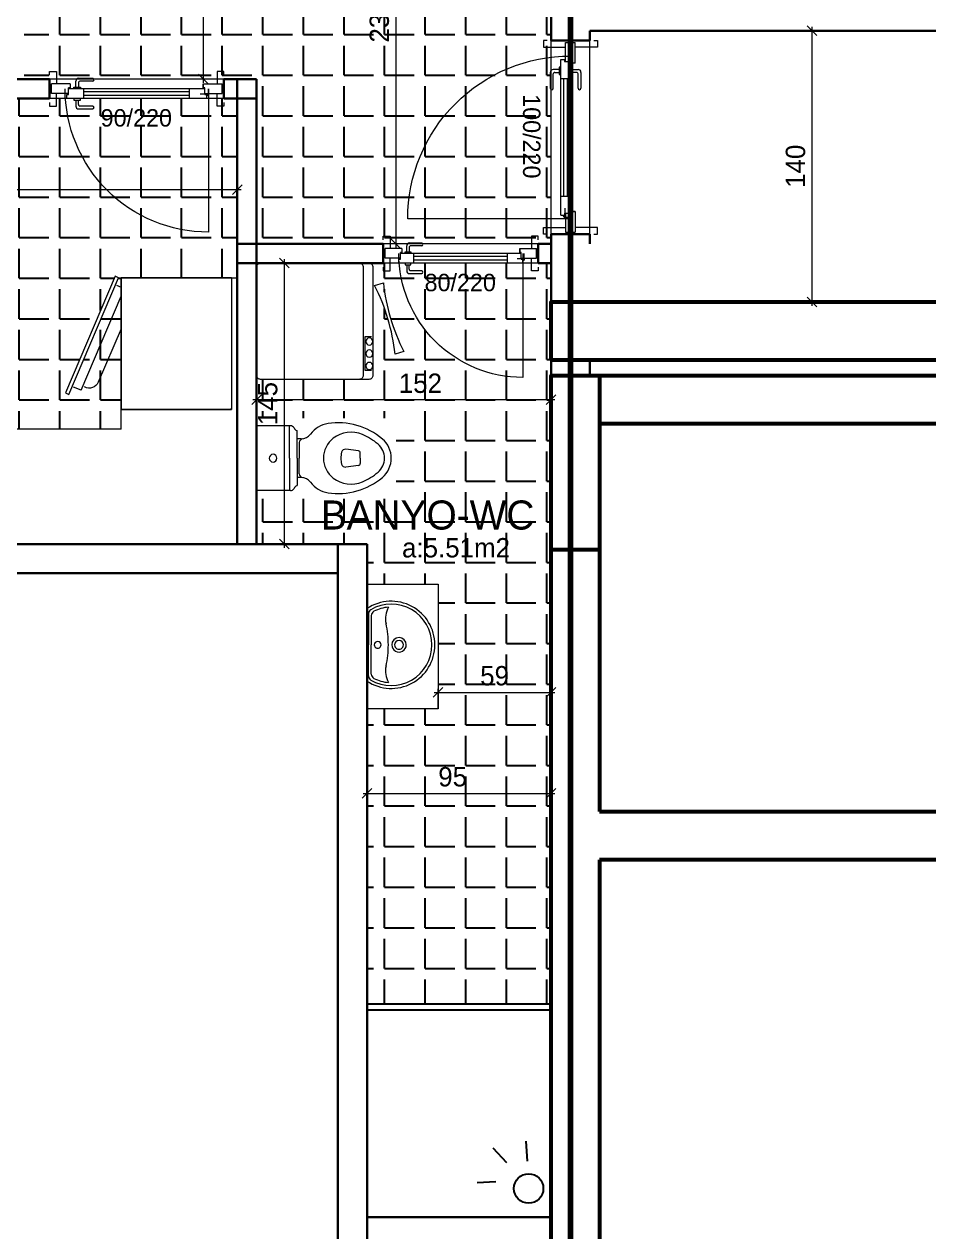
# Model space of a CAD drawing. Header units: centimetres. Extents: x 562865 to 1310255, y -148070 to 32737.
# Drawn here: x 617421 to 617888, y 18493 to 19116 of the extents above; entities that cross this region are included whole.
import ezdxf
from ezdxf.enums import TextEntityAlignment as Align

# ---------------------------------------------------------------- set-up
doc = ezdxf.new("R2010")
doc.units = ezdxf.units.CM
doc.header["$LTSCALE"] = 2.5
doc.layers.get('0').update_dxf_attribs({"color": 86})
for name, color, linetype in [('alan', 7, 'Continuous'), ('kapi-yazi', 7, 'Continuous'), ('mahal', 7, 'Continuous'), ('tarama', 173, 'Continuous')]:
    doc.layers.add(name, color=color, linetype=linetype)
for name, color, linetype, lineweight in [('DUVAR', 4, 'Continuous', 30), ('duvar-kesim', 7, 'Continuous', 0), ('GÖRÜNÜŞLER', 96, 'Continuous', 25), ('iç ölçü', 106, 'Continuous', 18), ('kapi', 9, 'Continuous', 0), ('kolon', 1, 'Continuous', 53)]:
    doc.layers.add(name, color=color, linetype=linetype, lineweight=lineweight)
doc.styles.add('PINAR', font='comic.ttf')
doc.dimstyles.new('TEMİZ ÖLÇÜ', dxfattribs={"dimtxt": 10, "dimasz": 5, "dimexe": 1.8, "dimexo": 0.625, "dimgap": 3, "dimtad": 1, "dimdec": 0, "dimrnd": 0.5, "dimzin": 1, "dimdsep": 46, "dimtxsty": 'PINAR', "dimblk": 'OBLIQUE', "dimcen": 0.9, "dimdle": 2, "dimclrd": 256, "dimclre": 256, "dimclrt": 7, "dimadec": 0, "dimazin": 0, "dimtfac": 1, "dimtdec": 0, "dimtofl": 0, "dimtmove": 2, "dimatfit": 2, "dimfxl": 10, "dimfxlon": 1, "dimlwd": -1, "dimlwe": -1, "dimarcsym": 0})
pattern_1 = [(0, (0, 0), (0, 20.955), [15.24, -5.715]), (90, (0, 0), (-20.955, 1e-15), [15.24, -5.715])]

# ---------------------------------------------------------------- blocks, each defined once
blk = doc.blocks.new('_Oblique')
at = {"color": 0, "linetype": 'ByBlock', "lineweight": -2}
blk.add_line((-0.5, -0.5), (0.5, 0.5), dxfattribs=at)
blk = doc.blocks.new('*D1270')
at = {"layer": 'Defpoints', "color": 0}
for p in [(617819.52, 19113.01), (617819.52, 18973.01), (617827.28, 18973.01)]:
    blk.add_point(p, dxfattribs=at)
at = {"layer": 'iç ölçü'}
for p, q in [((617820.15, 19113.01), (617829.08, 19113.01)), ((617827.28, 19115.01), (617827.28, 18971.01)), ((617820.15, 18973.01), (617829.08, 18973.01))]:
    blk.add_line(p, q, dxfattribs=at)
at = {"layer": 'iç ölçü', "linetype": 'ByBlock', "xscale": 5, "yscale": 5, "zscale": 5}
for p, rotation in [((617827.28, 19113.01), 90), ((617827.28, 18973.01), 270)]:
    blk.add_blockref('_Oblique', p, dxfattribs=dict(at, rotation=rotation))
at = {"layer": 'iç ölçü', "color": 7, "insert": (617818.87, 19043.01), "char_height": 10, "attachment_point": 5, "rotation": 90, "style": 'PINAR'}
blk.add_mtext('140', dxfattribs=at)
blk = doc.blocks.new('fm-door1')
at = {"linetype": 'Continuous'}
for p, q in [((0, 25), (0, -25)), ((100, 25), (0, 25)), ((79.7, 31.8), (79.7, -0.3)), ((84, 27.6), (127.8, 27.6)), ((90, 50), (910, 50)), ((90, 50), (90, 30)), ((100, 30), (90, 30)), ((100, 30), (100, -5)), ((100, 30), (100, -5)), ((100, 0), (900, 0)), ((190, 50), (190, 0)), ((810, 50), (810, 0)), ((910, 30), (900, 30)), ((900, 30), (900, -5)), ((900, 25), (1000, 25)), ((910, 50), (910, 30)), ((1000, 25), (1000, -25)), ((110, -25), (0, -25)), ((100, -5), (110, -5)), ((110, -5), (100, -5)), ((110, -5), (110, -25)), ((110, -25), (110, -5)), ((890, -25), (890, -5)), ((890, -5), (900, -5)), ((890, -25), (1000, -25))]:
    blk.add_line(p, q, dxfattribs=at)
at = {"color": 8, "linetype": 'Continuous'}
for p, q in [((190, 35), (810, 35)), ((190, 15), (810, 15))]:
    blk.add_line(p, q, dxfattribs=at)
at = {"linetype": 'Continuous'}
for points in [[(857.6, 58.1), (857.6, 88.9, 0.414214), (842.4, 104.1), (758.6, 104.1, 1), (758.6, 88.9), (834.8, 88.9, -0.414214), (842.4, 81.3), (842.4, 58.1)], [(857.6, -8.1), (857.6, -38.9, -0.414214), (842.4, -54.1), (758.6, -54.1, -1), (758.6, -38.9), (834.8, -38.9, 0.414214), (842.4, -31.3), (842.4, -8.1)]]:
    blk.add_lwpolyline(points, format="xyb", dxfattribs=at)
for points in [[(869, 50), (869, 58.1), (831, 58.1), (831, 50)], [(869, 0), (869, -8.1), (831, -8.1), (831, 0)]]:
    blk.add_lwpolyline(points, dxfattribs=at)
blk.add_circle((84, 31.8), 4.26, dxfattribs=at)
blk = doc.blocks.new('*D1317')
at = {"layer": 'Defpoints', "color": 0}
for p in [(617077.34, 19034.49), (617530.67, 19034.49), (617530.67, 19031)]:
    blk.add_point(p, dxfattribs=at)
at = {"layer": 'iç ölçü'}
for p, q in [((617077.34, 19033.87), (617077.34, 19029.2)), ((617530.67, 19033.87), (617530.67, 19029.2)), ((617075.34, 19031), (617532.67, 19031))]:
    blk.add_line(p, q, dxfattribs=at)
at = {"layer": 'iç ölçü', "linetype": 'ByBlock', "xscale": 5, "yscale": 5, "zscale": 5, "rotation": 180}
blk.add_blockref('_Oblique', (617077.34, 19031), dxfattribs=at)
at = {"layer": 'iç ölçü', "linetype": 'ByBlock', "xscale": 5, "yscale": 5, "zscale": 5}
blk.add_blockref('_Oblique', (617530.67, 19031), dxfattribs=at)
at = {"layer": 'iç ölçü', "color": 7, "insert": (617304, 19039.49), "char_height": 10, "attachment_point": 5, "style": 'PINAR'}
blk.add_mtext('454', dxfattribs=at)
blk = doc.blocks.new('*D1319')
at = {"layer": 'Defpoints', "color": 0}
for p in [(617550.32, 19338.01), (617513.15, 19088.01), (617524.45, 19088.01)]:
    blk.add_point(p, dxfattribs=at)
at = {"layer": 'iç ölçü'}
for p, q in [((617523.15, 19338.01), (617511.35, 19338.01)), ((617513.15, 19340.01), (617513.15, 19086.01)), ((617523.15, 19088.01), (617511.35, 19088.01))]:
    blk.add_line(p, q, dxfattribs=at)
at = {"layer": 'iç ölçü', "linetype": 'ByBlock', "xscale": 5, "yscale": 5, "zscale": 5}
for p, rotation in [((617513.15, 19338.01), 90), ((617513.15, 19088.01), 270)]:
    blk.add_blockref('_Oblique', p, dxfattribs=dict(at, rotation=rotation))
at = {"layer": 'iç ölçü', "color": 7, "insert": (617504.68, 19213.01), "char_height": 10, "attachment_point": 5, "rotation": 90, "style": 'PINAR'}
blk.add_mtext('250', dxfattribs=at)
blk = doc.blocks.new('*D1320')
at = {"layer": 'Defpoints', "color": 0}
for p in [(617558.76, 18993.01), (617554.91, 18848.01), (617558.76, 18848.01)]:
    blk.add_point(p, dxfattribs=at)
at = {"layer": 'iç ölçü'}
for p, q in [((617554.91, 18995.01), (617554.91, 18846.01)), ((617558.14, 18993.01), (617553.11, 18993.01)), ((617558.14, 18848.01), (617553.11, 18848.01))]:
    blk.add_line(p, q, dxfattribs=at)
at = {"layer": 'iç ölçü', "linetype": 'ByBlock', "xscale": 5, "yscale": 5, "zscale": 5}
for p, rotation in [((617554.91, 18993.01), 90), ((617554.91, 18848.01), 270)]:
    blk.add_blockref('_Oblique', p, dxfattribs=dict(at, rotation=rotation))
at = {"layer": 'iç ölçü', "color": 7, "insert": (617546.42, 18920.51), "char_height": 10, "attachment_point": 5, "rotation": 90, "style": 'PINAR'}
blk.add_mtext('145', dxfattribs=at)
blk = doc.blocks.new('*D1321')
at = {"layer": 'Defpoints', "color": 0}
for p in [(617636.67, 19233.01), (617612.46, 19003.01), (617645.2, 19003.01)]:
    blk.add_point(p, dxfattribs=at)
at = {"layer": 'iç ölçü'}
for p, q in [((617622.46, 19233.01), (617610.66, 19233.01)), ((617612.46, 19235.01), (617612.46, 19001.01)), ((617622.46, 19003.01), (617610.66, 19003.01))]:
    blk.add_line(p, q, dxfattribs=at)
at = {"layer": 'iç ölçü', "linetype": 'ByBlock', "xscale": 5, "yscale": 5, "zscale": 5}
for p, rotation in [((617612.46, 19233.01), 90), ((617612.46, 19003.01), 270)]:
    blk.add_blockref('_Oblique', p, dxfattribs=dict(at, rotation=rotation))
at = {"layer": 'iç ölçü', "color": 7, "insert": (617604.04, 19118.01), "char_height": 10, "attachment_point": 5, "rotation": 90, "style": 'PINAR'}
blk.add_mtext('230', dxfattribs=at)
blk = doc.blocks.new('*D1326')
at = {"layer": 'Defpoints', "color": 0}
for p in [(617597.67, 18745.74), (617692.67, 18745.74), (617692.67, 18719.3)]:
    blk.add_point(p, dxfattribs=at)
at = {"layer": 'iç ölçü'}
for p, q in [((617597.67, 18729.3), (617597.67, 18717.5)), ((617692.67, 18729.3), (617692.67, 18717.5)), ((617595.67, 18719.3), (617694.67, 18719.3))]:
    blk.add_line(p, q, dxfattribs=at)
at = {"layer": 'iç ölçü', "linetype": 'ByBlock', "xscale": 5, "yscale": 5, "zscale": 5, "rotation": 180}
blk.add_blockref('_Oblique', (617597.67, 18719.3), dxfattribs=at)
at = {"layer": 'iç ölçü', "linetype": 'ByBlock', "xscale": 5, "yscale": 5, "zscale": 5}
blk.add_blockref('_Oblique', (617692.67, 18719.3), dxfattribs=at)
at = {"layer": 'iç ölçü', "color": 7, "insert": (617641.86, 18727.85), "char_height": 10, "attachment_point": 5, "style": 'PINAR'}
blk.add_mtext('95', dxfattribs=at)
blk = doc.blocks.new('*D1327')
at = {"layer": 'Defpoints', "color": 0}
for p in [(617540.67, 18922.47), (617540.67, 18900.22), (617692.67, 18890.01)]:
    blk.add_point(p, dxfattribs=at)
at = {"layer": 'iç ölçü'}
for p, q in [((617694.67, 18922.47), (617538.67, 18922.47)), ((617540.67, 18912.47), (617540.67, 18924.27)), ((617692.67, 18912.47), (617692.67, 18924.27))]:
    blk.add_line(p, q, dxfattribs=at)
at = {"layer": 'iç ölçü', "linetype": 'ByBlock', "xscale": 5, "yscale": 5, "zscale": 5, "rotation": 180}
blk.add_blockref('_Oblique', (617540.67, 18922.47), dxfattribs=at)
at = {"layer": 'iç ölçü', "linetype": 'ByBlock', "xscale": 5, "yscale": 5, "zscale": 5}
blk.add_blockref('_Oblique', (617692.67, 18922.47), dxfattribs=at)
at = {"layer": 'iç ölçü', "color": 7, "insert": (617625.2, 18930.96), "char_height": 10, "attachment_point": 5, "style": 'PINAR'}
blk.add_mtext('152', dxfattribs=at)
blk = doc.blocks.new('Lav-1')
for p, q in [((-18.7083, 0), (18.7083, 0)), ((-15.105, -2.2), (0, -2.2)), ((15.105, -2.2), (0, -2.2))]:
    blk.add_line(p, q)
at = {"color": 8}
for p in [(-15.9925, -0.7), (15.9925, -0.7)]:
    blk.add_line(p, (0, -0.7), dxfattribs=at)
for centre, radius, start, end in [((0, -12.5), 22.5, 146.251011, 270), ((0, -12.5), 22.5, 270, 33.748989), ((0, -12.5), 19.5, 152.688782, 175.764074), ((-15.105, -4.7), 2.5, 90, 152.688782), ((15.105, -4.7), 2.5, 27.311218, 90), ((0, -12.5), 19.5, 4.235926, 27.311218), ((-13.5377, -21.504), 12, 77.387843, 119.499625), ((0, 39), 50, 257.387843, 270), ((0, 39), 50, 270, 282.612157), ((13.5377, -21.504), 12, 60.500375, 102.612157)]:
    blk.add_arc(centre, radius, start, end)
for centre, radius, start, end in [((0, -12.5), 21, 149.821029, 270), ((-15.9925, -3.2), 2.5, 90, 149.821029), ((0, -5.5), 1.75, 90, 270), ((0, -12.5), 21, 270, 30.178971), ((0, -5.5), 1.75, 270, 90), ((15.9925, -3.2), 2.5, 30.178971, 90), ((0, -16.5), 3.75, 90, 270), ((0, -16.5), 2.3, 90, 270), ((0, -16.5), 3.75, 270, 90), ((0, -16.5), 2.3, 270, 90)]:
    blk.add_arc(centre, radius, start, end, dxfattribs=at)
blk = doc.blocks.new('Klozet-1')
for p, q in [((16.75, 0), (-16.75, 0)), ((16.75, -17.5), (16.75, 0)), ((-16.75, -17.5), (-16.75, 0)), ((0, -17), (-16.75, -17)), ((0, -17), (16.75, -17)), ((0, -21), (-13.8398, -21)), ((-10, -23), (-10, -21)), ((-8.0157, -22.0272), (0, -22.0272)), ((0, -21), (13.8397, -21)), ((8.0156, -22.0272), (0, -22.0272)), ((10, -23), (10, -21)), ((-3.7475, -52.5499), (-4.5772, -46.068)), ((3.7475, -52.5499), (4.5771, -46.068)), ((0, -53.5), (-2.7488, -53.5)), ((0, -53.5), (2.7487, -53.5))]:
    blk.add_line(p, q)
for centre, radius, start, end in [((0, -8.5), 2, 90, 270), ((0, -8.5), 2, 270, 90), ((-14.75, -17.5), 2, 180, 245.214224), ((14.75, -17.5), 2, 294.785776, 0), ((-16.6366, -21.5854), 2.5, 21.212156, 65.214224), ((-13.8398, -20.5), 0.5, 201.212156, 270), ((-16, -23), 6, 306.869898, 0), ((-8.0157, -24.0272), 2, 90, 176.416678), ((8.0156, -24.0272), 2, 3.583322, 90), ((16, -23), 6, 180, 233.130102), ((13.8397, -20.5), 0.5, 270, 338.787844), ((16.6365, -21.5854), 2.5, 114.785776, 158.787844), ((-4, -39), 14, 126.869898, 171.135952), ((4, -39), 14, 8.864048, 53.130102), ((16.7492, -42.2359), 35, 171.135952, 220.418686), ((0, -47.5), 13, 90, 142.16423), ((0, -47.5), 13, 37.83577, 90), ((-16.7492, -42.2359), 35, 319.581314, 8.864048), ((1.5795, -48.7268), 15, 142.16423, 203.165473), ((0.8071, -60.4236), 17, 92.721352, 103.10266), ((-0.8072, -60.4236), 17, 76.89734, 87.278648), ((-1.5796, -48.7268), 15, 336.834527, 37.83577), ((-2.5933, -45.8141), 2, 103.10266, 187.293703), ((2.5933, -45.8141), 2, 352.706297, 76.89734), ((16.7492, -42.2359), 31.5, 203.165473, 220.418686), ((-2.7488, -52.5), 1, 182.862405, 270), ((2.7487, -52.5), 1, 270, 357.137595), ((-16.7492, -42.2359), 31.5, 319.581314, 336.834527), ((0, -56.5), 13, 220.418686, 270), ((0, -56.5), 9.5, 220.418686, 270), ((0, -56.5), 9.5, 270, 319.581314), ((0, -56.5), 13, 270, 319.581314)]:
    blk.add_arc(centre, radius, start, end)
blk = doc.blocks.new('C.Mak')
at = {"color": 8}
for p, q in [((25.69, -56.11), (8.15, -56.11)), ((8.15, -56.11), (8.15, -59.29)), ((25.69, -59.29), (25.69, -56.11))]:
    blk.add_line(p, q, dxfattribs=at)
blk.add_lwpolyline([(-27.67, 0, 0.414214), (-29.72, -2.05), (-29.72, -57.95, 0.414214), (-27.67, -60), (28.23, -60, 0.414214), (30.28, -57.95), (30.28, -2.05, 0.414214), (28.23, 0)], format="xyb", close=True)
blk.add_lwpolyline([(-29.72, -52.95, 0.414214), (-27.67, -55), (28.23, -55, 0.414214), (30.28, -52.95)], format="xyb")
blk.add_lwpolyline([(15.87, -75.96), (17.21, -71.43, -0.091234), (-18.18, -60.91), (-19.53, -65.44, -0.091234)], format="xyb", close=True, dxfattribs=at)
for centre in [(10.72, -58.18), (16.92, -58.18), (23.32, -58.18)]:
    blk.add_circle(centre, 1.82, dxfattribs=at)
blk = doc.blocks.new('*D1307')
at = {"layer": 'Defpoints', "color": 0}
for p in [(617692.67, 18771.44), (617634.36, 18762.9), (617692.67, 18762.9)]:
    blk.add_point(p, dxfattribs=at)
at = {"layer": 'iç ölçü'}
for p, q in [((617632.36, 18771.44), (617694.67, 18771.44)), ((617634.36, 18763.52), (617634.36, 18773.24)), ((617692.67, 18763.52), (617692.67, 18773.24))]:
    blk.add_line(p, q, dxfattribs=at)
at = {"layer": 'iç ölçü', "linetype": 'ByBlock', "xscale": 5, "yscale": 5, "zscale": 5, "rotation": 180}
blk.add_blockref('_Oblique', (617634.36, 18771.44), dxfattribs=at)
at = {"layer": 'iç ölçü', "linetype": 'ByBlock', "xscale": 5, "yscale": 5, "zscale": 5}
blk.add_blockref('_Oblique', (617692.67, 18771.44), dxfattribs=at)
at = {"layer": 'iç ölçü', "color": 7, "insert": (617663.51, 18779.99), "char_height": 10, "attachment_point": 5, "style": 'PINAR'}
blk.add_mtext('59', dxfattribs=at)
blk = doc.blocks.new('Buzdlb')
at = {"linetype": 'Continuous'}
for p, q in [((-33.99, -61), (-33.99, -4.04)), ((-33.99, -4.04), (-33.99, -61)), ((28.3, -1), (-28.3, -1)), ((34.01, -4.04), (34.01, -61)), ((-33.29, -61), (-33.99, -61)), ((-33.99, -61), (-33.29, -61)), ((34.01, -61), (-33.29, -61)), ((34.79, -64.1), (-25.43, -89.69))]:
    blk.add_line(p, q, dxfattribs=at)
blk.add_line((-33.99, -61), (34.01, -61))
at = {"color": 8, "linetype": 'Continuous'}
for p, q in [((-26.21, -87.87), (34.01, -62.27)), ((-24.1, -81.65), (24.5, -61)), ((7.7, -61), (-19.95, -72.75)), ((30.09, -63.29), (29.12, -61)), ((34.01, -62.27), (34.79, -64.1)), ((-24.1, -81.65), (-22.42, -85.6)), ((-25.43, -89.69), (-26.21, -87.87))]:
    blk.add_line(p, q, dxfattribs=at)
at = {"linetype": 'Continuous'}
blk.add_lwpolyline([(34.01, -4.04), (-33.29, -4.04), (-33.99, -4.04), (-33.29, -4.04)], dxfattribs=at)
at = {"color": 8, "linetype": 'Continuous'}
blk.add_arc((-17.99, -77.35), 5, 113.02175, 209.58833, dxfattribs=at)

msp = doc.modelspace()

# ---------------------------------------------------------------- hatches: boundary and pattern name
at = {"layer": 'tarama'}
h = msp.add_hatch(dxfattribs=at)
h.set_pattern_fill('ANGLE,_O', color=256, scale=3)
h.set_pattern_definition(pattern_1)
h.paths.add_polyline_path([(617652.67, 19233.01), (617580.67, 19233.01), (617580.67, 19245.5), (617580.67, 19335.5), (617580.67, 19338.01), (617569.57, 19338.01), (617479.57, 19338.01), (617420.67, 19338.01), (617420.67, 19324.26), (617420.67, 19234.26), (617420.67, 19088.01), (617433.81, 19088.01), (617523.81, 19088.01), (617540.67, 19088.01), (617540.67, 19003.01), (617606.06, 19003.01), (617686.06, 19003.01), (617692.67, 19003.01), (617692.67, 19007.93), (617692.67, 19107.93), (617692.67, 19123.01), (617652.67, 19123.01)])
h.paths.add_polyline_path([(617523.84, 19130.12), (617588.8, 19130.12), (617588.8, 19147.17), (617523.84, 19147.17)], flags=24)
h.paths.add_polyline_path([(617514.72, 19143.47), (617595.3, 19143.47), (617595.3, 19169.41), (617514.72, 19169.41)], flags=24)
h.paths.add_polyline_path([(617675, 19086.1), (617675, 19030.81), (617690.7, 19030.81), (617690.7, 19086.1)], flags=24)
h.paths.add_polyline_path([(617487.36, 19290.54), (617513.97, 19290.54), (617513.97, 19269.51), (617487.36, 19269.51)], flags=24)
h.paths.add_polyline_path([(617494.2, 19198.62), (617494.2, 19227.4), (617515.15, 19227.4), (617515.15, 19198.62)], flags=24)
h.paths.add_polyline_path([(617593.63, 19103.62), (617593.63, 19132.4), (617614.46, 19132.4), (617614.46, 19103.62)], flags=24)
h = msp.add_hatch(dxfattribs=at)
h.set_pattern_fill('ANGLE,_O', color=256, scale=3)
h.set_pattern_definition(pattern_1)
h.paths.add_polyline_path([(617530.67, 19078.01), (617523.81, 19078.01), (617433.81, 19078.01), (617077.34, 19078.01), (617077.34, 19073.27), (617077.34, 18993.27), (617077.34, 18989.77), (617081.34, 18989.77), (617081.34, 18926.77), (617077.34, 18926.77), (617077.34, 18923.27), (617077.34, 18907.31), (617107.73, 18907.31, -0.217311), (617109.28, 18908.01), (617165.19, 18908.01, -0.217311), (617166.73, 18907.31), (617470.67, 18907.31), (617470.67, 18985.51), (617530.67, 18985.51)])
h.paths.add_polyline_path([(617467.57, 18986.28), (617469.39, 18985.51), (617443.8, 18925.28), (617441.98, 18926.06)], flags=16)
h.paths.add_polyline_path([(617162.51, 18913.06), (617162.51, 18911.01), (617111.95, 18911.01), (617111.95, 18913.06, -0.414214), (617112.63, 18913.74), (617161.83, 18913.74, -0.414214)], flags=16)
h.paths.add_polyline_path([(617095.01, 19008.15), (617095.01, 19057.82), (617079.31, 19057.82), (617079.31, 19008.15)], flags=24)
h.paths.add_polyline_path([(617453.71, 19060.31), (617503.4, 19060.31), (617503.4, 19076.06), (617453.71, 19076.06)], flags=24)
h.paths.add_polyline_path([(617162.56, 18956.77), (617233.77, 18956.77), (617233.77, 18973.86), (617162.56, 18973.86)], flags=24)
h.paths.add_polyline_path([(617148.03, 18970.07), (617244.88, 18970.07), (617244.88, 18995.7), (617148.03, 18995.7)], flags=24)
h.paths.add_polyline_path([(617279.26, 18948.62), (617279.26, 18977.4), (617300.1, 18977.4), (617300.1, 18948.62)], flags=24)
h.paths.add_polyline_path([(617289.19, 19049.98), (617318.82, 19049.98), (617318.82, 19029), (617289.19, 19029)], flags=24)
h = msp.add_hatch(dxfattribs=at)
h.set_pattern_fill('ANGLE,_O', color=256, scale=3)
h.set_pattern_definition(pattern_1)
h.paths.add_polyline_path([(617692.67, 18935.01), (617692.67, 18993.01), (617686.06, 18993.01), (617606.06, 18993.01), (617598.62, 18993.01, -0.414214), (617600.67, 18990.97), (617600.67, 18935.06, -0.414214), (617598.62, 18933.01), (617542.71, 18933.01, -0.414214), (617540.67, 18935.06), (617540.67, 18912.97), (617612.64, 18912.97), (617612.64, 18871.42), (617540.67, 18871.42), (617540.67, 18848.01), (617597.67, 18848.01), (617597.67, 18827.26), (617634.36, 18827.26), (617634.36, 18762.9), (617597.67, 18762.9), (617597.67, 18610.51), (617692.67, 18610.51)])
h.paths.add_polyline_path([(617616.62, 18947.43), (617612.09, 18946.08, 0.091234), (617601.58, 18981.47), (617606.11, 18982.82, 0.091234)], flags=16)
h.paths.add_polyline_path([(617538.43, 18907.3), (617538.43, 18933.73), (617554.41, 18933.73), (617554.41, 18907.3)], flags=9)
h.paths.add_polyline_path([(617631.61, 18735.89), (617652.11, 18735.89), (617652.11, 18719.8), (617631.61, 18719.8)], flags=24)
h.paths.add_polyline_path([(617612.16, 18938.95), (617638.24, 18938.95), (617638.24, 18922.97), (617612.16, 18922.97)], flags=24)
h.paths.add_polyline_path([(617653.3, 18788.03), (617673.73, 18788.03), (617673.73, 18771.94), (617653.3, 18771.94)], flags=24)
h.paths.add_polyline_path([(617620.94, 18975.35), (617670.61, 18975.35), (617670.61, 18991.05), (617620.94, 18991.05)], flags=24)
h.paths.add_polyline_path([(617612.22, 18837.43), (617674.97, 18837.43), (617674.97, 18854.51), (617612.22, 18854.51)], flags=24)
h.paths.add_polyline_path([(617565.95, 18850.31), (617691.86, 18850.31), (617691.86, 18875.68), (617565.95, 18875.68)], flags=24)

# ---------------------------------------------------------------- linework, layer by layer
at = {"layer": 'DUVAR'}
for p, q in [((617692.67, 19107.93), (617692.67, 19123.01)), ((617887.67, 19113.01), (617712.67, 19113.01)), ((617887.67, 19113.01), (617712.67, 19113.01)), ((617712.67, 19107.93), (617712.67, 19113.01)), ((617887.67, 19113.01), (618062.67, 19113.01)), ((617712.67, 19107.93), (617692.67, 19107.93)), ((617433.81, 19088.01), (616967.34, 19088.01)), ((617433.81, 19088.01), (617433.81, 19078.01)), ((617540.67, 19088.01), (617523.81, 19088.01)), ((617523.81, 19088.01), (617523.81, 19078.01)), ((617530.67, 19088.01), (617530.67, 18848.01)), ((617540.67, 19088.01), (617540.67, 18848.01)), ((617433.81, 19078.01), (616967.34, 19078.01)), ((617540.67, 19078.01), (617523.81, 19078.01)), ((617692.67, 19003.01), (617692.67, 19007.93)), ((617712.67, 19007.93), (617692.67, 19007.93)), ((617712.67, 19003.01), (617712.67, 19007.93)), ((617606.06, 19003.01), (617530.67, 19003.01)), ((617606.06, 19003.01), (617606.06, 18993.01)), ((617692.67, 19003.01), (617686.06, 19003.01)), ((617686.06, 19003.01), (617686.06, 18993.01)), ((617692.67, 18935.01), (617692.67, 19005.48)), ((617692.67, 18935.01), (617692.67, 19005.48)), ((617606.06, 18993.01), (617530.67, 18993.01)), ((617692.67, 18993.01), (617686.06, 18993.01)), ((617712.67, 18935.01), (617712.67, 18943.01)), ((617062.34, 18848.01), (617597.67, 18848.01)), ((617582.67, 18848.01), (617582.67, 18493.01)), ((617597.67, 18848.01), (617597.67, 18138.01)), ((616967.34, 18833.01), (617582.67, 18833.01)), ((617692.67, 18500.51), (617597.67, 18500.51)), ((617692.67, 18500.51), (617597.67, 18500.51)), ((617582.67, 18153.01), (617582.67, 18493.01)), ((617597.67, 18138.01), (617597.67, 18493.01)), ((617597.67, 18493.01), (617597.67, 18138.01))]:
    msp.add_line(p, q, dxfattribs=at)
at = {"layer": 'duvar-kesim'}
for p, q in [((617692.67, 19007.93), (617692.67, 19107.93)), ((617712.67, 19007.93), (617712.67, 19107.93)), ((617523.81, 19088.01), (617433.81, 19088.01)), ((617523.81, 19078.01), (617433.81, 19078.01)), ((617686.06, 19003.01), (617606.06, 19003.01)), ((617686.06, 18993.01), (617606.06, 18993.01))]:
    msp.add_line(p, q, dxfattribs=at)
at = {"layer": 'GÖRÜNÜŞLER'}
for p, q in [((617692.67, 18610.51), (617597.67, 18610.51)), ((617692.67, 18607.51), (617597.67, 18607.51)), ((617680.56, 18529.45), (617679.78, 18539.87)), ((617680.56, 18529.45), (617679.78, 18539.87)), ((617669.87, 18528.67), (617662.83, 18536.22)), ((617669.87, 18528.67), (617662.83, 18536.22)), ((617664.13, 18518.76), (617654.48, 18518.24)), ((617664.13, 18518.76), (617654.48, 18518.24))]:
    msp.add_line(p, q, dxfattribs=at)
msp.add_circle((617681.08, 18515.38), 7.58, dxfattribs=at)
msp.add_circle((617681.08, 18515.38), 7.58, dxfattribs=at)
at = {"layer": 'iç ölçü'}
for p, q in [((617470.67, 18907.31), (617470.67, 18985.51)), ((617470.67, 18985.51), (617530.67, 18985.51)), ((617470.67, 18907.31), (617077.34, 18907.31))]:
    msp.add_line(p, q, dxfattribs=at)
msp.add_lwpolyline([(617582.67, 18493.01), (617582.67, 18833.01), (616967.34, 18833.01), (616967.34, 19710.72), (617887.67, 19710.72)], dxfattribs=at)
msp.add_lwpolyline([(617634.36, 18762.9), (617597.67, 18762.9), (617597.67, 18827.26), (617634.36, 18827.26)], close=True, dxfattribs=at)
at = {"layer": 'kapi'}
for points in [[(617690.67, 19107.93), (617688.67, 19107.93), (617688.67, 19104.43), (617700.17, 19104.43)], [(617714.67, 19107.93), (617716.67, 19107.93), (617716.67, 19104.43), (617705.17, 19104.43)], [(617433.81, 19090.01), (617433.81, 19092.01), (617437.31, 19092.01), (617437.31, 19085.51)], [(617523.81, 19090.01), (617523.81, 19092.01), (617520.31, 19092.01), (617520.31, 19085.51)], [(617433.81, 19076.01), (617433.81, 19074.01), (617437.31, 19074.01), (617437.31, 19080.51)], [(617523.81, 19076.01), (617523.81, 19074.01), (617520.31, 19074.01), (617520.31, 19080.51)], [(617606.06, 19005.01), (617606.06, 19007.01), (617609.56, 19007.01), (617609.56, 19000.51)], [(617686.06, 19005.01), (617686.06, 19007.01), (617682.56, 19007.01), (617682.56, 19000.51)], [(617690.67, 19007.93), (617688.67, 19007.93), (617688.67, 19011.43), (617700.17, 19011.43)], [(617714.67, 19007.93), (617716.67, 19007.93), (617716.67, 19011.43), (617705.17, 19011.43)], [(617606.06, 18991.01), (617606.06, 18989.01), (617609.56, 18989.01), (617609.56, 18995.51)], [(617686.06, 18991.01), (617686.06, 18989.01), (617682.56, 18989.01), (617682.56, 18995.51)]]:
    msp.add_lwpolyline(points, dxfattribs=at)
for points in [[(617702.67, 19015.93), (617618.67, 19015.93, -0.414214), (617702.67, 19099.93, -0.414214)], [(617515.81, 19083.01), (617515.81, 19009.01, -0.414214), (617441.81, 19083.01, -0.414214)], [(617678.06, 18998.01), (617678.06, 18934.01, -0.414214), (617614.06, 18998.01, -0.414214)]]:
    msp.add_lwpolyline(points, format="xyb", dxfattribs=at)
at = {"layer": 'kolon'}
for p, q in [((617692.67, 18460.01), (617692.67, 18935.01)), ((617692.67, 18935.01), (617932.67, 18935.01)), ((617932.67, 18910.01), (617717.67, 18910.01)), ((617717.67, 18910.01), (617717.67, 18710.01)), ((617717.67, 18710.01), (617932.67, 18710.01)), ((617717.67, 18685.01), (617717.67, 18485.01)), ((617932.67, 18685.01), (617717.67, 18685.01))]:
    msp.add_line(p, q, dxfattribs=at)
at = {"layer": 'kolon', "color": 6, "lineweight": 100}
msp.add_lwpolyline([(617702.67, 17863.01), (618072.67, 17863.01), (618072.67, 19123.01), (617702.67, 19123.01)], close=True, dxfattribs=at)
at = {"layer": 'kolon'}
for points in [[(617692.67, 18943.01), (617692.67, 18973.01), (617932.67, 18973.01), (617932.67, 18943.01)], [(617717.67, 18845.01), (617692.67, 18845.01), (617692.67, 18935.01), (617717.67, 18935.01)]]:
    msp.add_lwpolyline(points, close=True, dxfattribs=at)

# ---------------------------------------------------------------- block references
at = {"layer": 'iç ölçü', "xscale": -1}
for name, p, rotation in [('C.Mak', (617540.67, 18963.29), 90), ('Buzdlb', (617531.67, 18951.49), 270)]:
    msp.add_blockref(name, p, dxfattribs=dict(at, rotation=rotation))
at = {"layer": 'iç ölçü'}
for name, p, rotation in [('Klozet-1', (617540.67, 18892.34), 90), ('Lav-1', (617597.67, 18796), 90.00000001334021)]:
    msp.add_blockref(name, p, dxfattribs=dict(at, rotation=rotation))
at = {"layer": 'kapi', "xscale": -0.09799999999813735, "yscale": -0.09999999999854481, "zscale": 0.098, "rotation": 270}
msp.add_blockref('fm-door1', (617702.67, 19008.93), dxfattribs=at)
at = {"layer": 'kapi'}
for p, xscale, yscale, zscale in [((617522.81, 19083.01), -0.08799999998882413, -0.1, 0.08800000000000001), ((617685.06, 18998.01), -0.0779999999795109, -0.09999999999854481, 0.07800000000000001)]:
    msp.add_blockref('fm-door1', p, dxfattribs=dict(at, xscale=xscale, yscale=yscale, zscale=zscale))

# ---------------------------------------------------------------- texts
at = {"layer": 'alan', "style": 'PINAR'}
msp.add_text('a:5.51m2', height=10, dxfattribs=at).set_placement((617643.6, 18841.11), align=Align.CENTER)
at = {"layer": 'kapi-yazi', "style": 'PINAR'}
msp.add_text('100/220', height=9, rotation=270, dxfattribs=at).set_placement((617682.67, 19058.46), align=Align.MIDDLE_CENTER)
for s, p in [('90/220', (617478.56, 19068.01)), ('80/220', (617645.77, 18983.01))]:
    msp.add_text(s, height=9, dxfattribs=at).set_placement(p, align=Align.MIDDLE_CENTER)
at = {"layer": 'mahal', "style": 'PINAR'}
msp.add_text('BANYO-WC', height=15, dxfattribs=at).set_placement((617628.9, 18855.51), align=Align.CENTER)

# ---------------------------------------------------------------- dimensions: what is measured, and where the dimension line sits
at = {"layer": 'iç ölçü'}
for base, p1, p2, angle, picture, middle in [((617513.15, 19088.01), (617550.32, 19338.01), (617524.45, 19088.01), 90, '*D1319', (617504.68, 19213.01)), ((617612.46, 19003.01), (617636.67, 19233.01), (617645.2, 19003.01), 90, '*D1321', (617604.04, 19118.01)), ((617827.28, 18973.01), (617819.52, 19113.01), (617819.52, 18973.01), 90, '*D1270', (617818.87, 19043.01)), ((617530.67, 19031), (617077.34, 19034.49), (617530.67, 19034.49), 180, '*D1317', (617304, 19039.49)), ((617554.91, 18848.01), (617558.76, 18993.01), (617558.76, 18848.01), 90, '*D1320', (617546.42, 18920.51)), ((617692.67, 18771.44), (617634.36, 18762.9), (617692.67, 18762.9), 180, '*D1307', (617663.51, 18779.99))]:
    dim = msp.add_linear_dim(base=base, p1=p1, p2=p2, angle=angle, dimstyle='TEMİZ ÖLÇÜ', override={"dimarcsym": 1}, dxfattribs=at)
    dim.commit()
    dim.dimension.update_dxf_attribs({"geometry": picture, "text_midpoint": middle})
for base, p1, p2, picture, middle in [((617540.67, 18922.47), (617692.67, 18890.01), (617540.67, 18900.22), '*D1327', (617625.2, 18930.96)), ((617692.67, 18719.3), (617597.67, 18745.74), (617692.67, 18745.74), '*D1326', (617641.86, 18727.85))]:
    dim = msp.add_linear_dim(base=base, p1=p1, p2=p2, angle=180, dimstyle='TEMİZ ÖLÇÜ', override={"dimarcsym": 1}, dxfattribs=at)
    dim.commit()
    dim.dimension.update_dxf_attribs({"geometry": picture, "text_midpoint": middle, "dimtype": 160})

doc.saveas('drawing.dxf')
